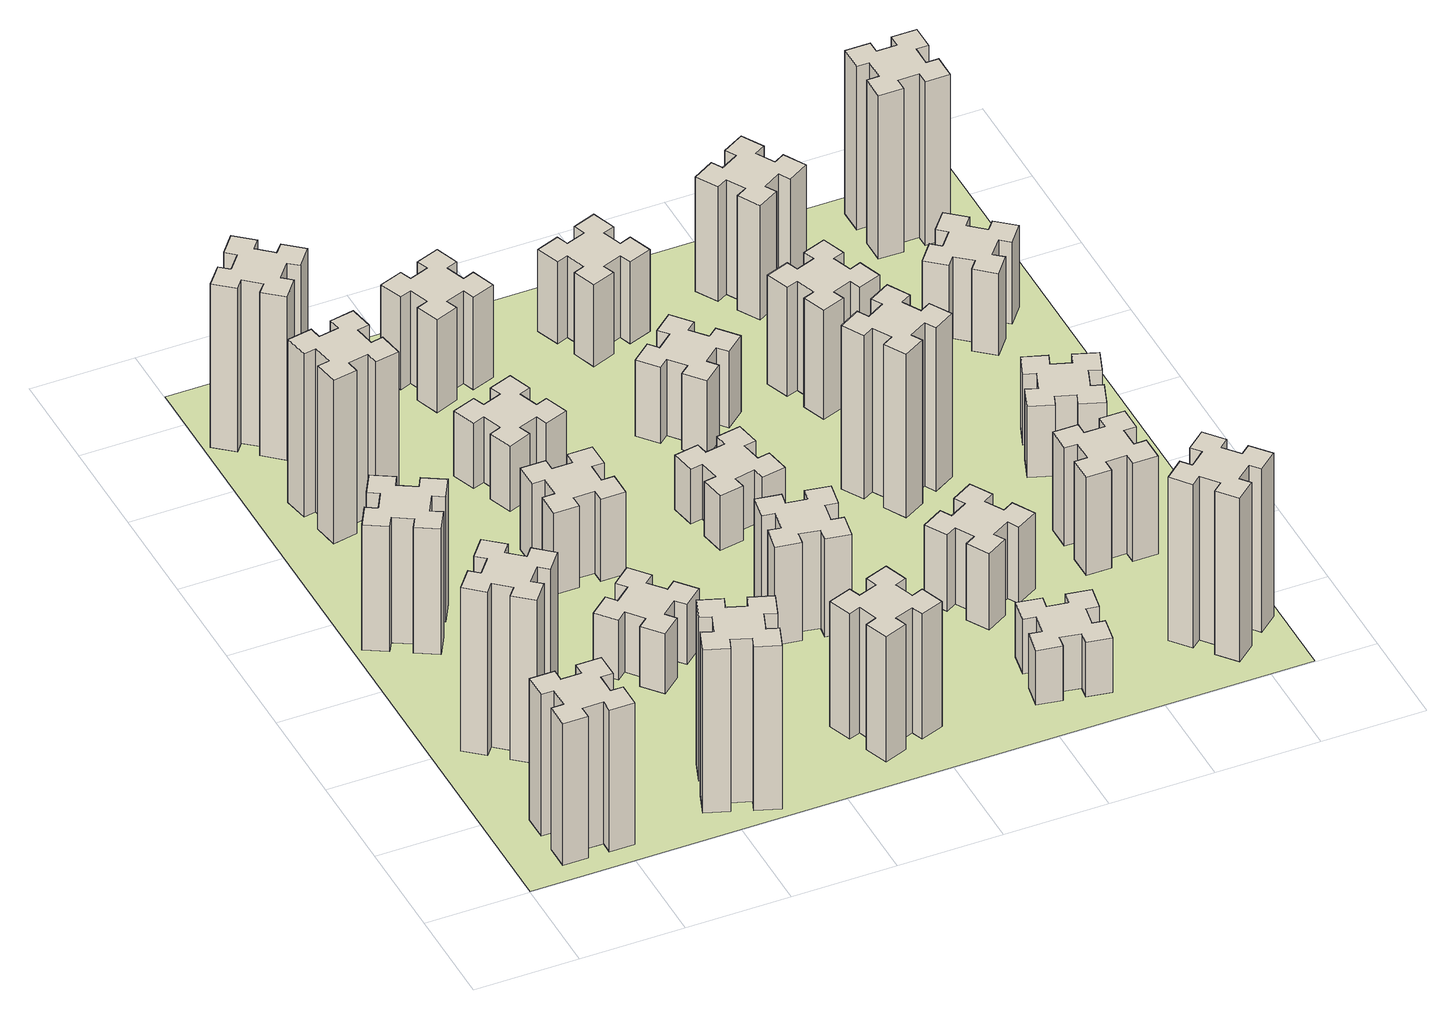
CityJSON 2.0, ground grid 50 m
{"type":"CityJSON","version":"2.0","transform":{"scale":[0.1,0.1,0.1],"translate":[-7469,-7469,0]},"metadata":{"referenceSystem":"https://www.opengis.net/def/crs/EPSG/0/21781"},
"CityObjects":{
"building1":{"type":"Building","attributes":{"class":"1000","function":"1000","usage":"1000","yearOfConstruction":2016,"roofType":"1000","measuredHeight":78,"storeysAboveGround":30,"storeysBelowGround":0},"geometry":[{"type":"Solid","lod":"1","boundaries":[[[[0,1,2,3,4,5,6,7,8,9,10,11,12,13,14,15,16,17,18,19]],[[17,16,20,21]],[[16,15,22,20]],[[15,14,23,22]],[[14,13,24,23]],[[13,12,25,24]],[[12,11,26,25]],[[11,10,27,26]],[[10,9,28,27]],[[9,8,29,28]],[[8,7,30,29]],[[7,6,31,30]],[[6,5,32,31]],[[5,4,33,32]],[[4,3,34,33]],[[3,2,35,34]],[[2,1,36,35]],[[1,0,37,36]],[[0,19,38,37]],[[19,18,39,38]],[[18,17,21,39]],[[24,25,26,27,28,29,30,31,32,33,34,35,36,37,38,39,21,20,22,23]]]]}]},
"building2":{"type":"Building","attributes":{"class":"1000","function":"1000","usage":"1000","yearOfConstruction":2016,"roofType":"1000","measuredHeight":90,"storeysAboveGround":30,"storeysBelowGround":0},"geometry":[{"type":"Solid","lod":"1","boundaries":[[[[40,41,42,43,44,45,46,47,48,49,50,51,52,53,54,55,56,57,58,59]],[[57,56,60,61]],[[56,55,62,60]],[[55,54,63,62]],[[54,53,64,63]],[[53,52,65,64]],[[52,51,66,65]],[[51,50,67,66]],[[50,49,68,67]],[[49,48,69,68]],[[48,47,70,69]],[[47,46,71,70]],[[46,45,72,71]],[[45,44,73,72]],[[44,43,74,73]],[[43,42,75,74]],[[42,41,76,75]],[[41,40,77,76]],[[40,59,78,77]],[[59,58,79,78]],[[58,57,61,79]],[[64,65,66,67,68,69,70,71,72,73,74,75,76,77,78,79,61,60,62,63]]]]}]},
"building3":{"type":"Building","attributes":{"class":"1000","function":"1000","usage":"1000","yearOfConstruction":2016,"roofType":"1000","measuredHeight":69,"storeysAboveGround":30,"storeysBelowGround":0},"geometry":[{"type":"Solid","lod":"1","boundaries":[[[[80,81,82,83,84,85,86,87,88,89,90,91,92,93,94,95,96,97,98,99]],[[97,96,100,101]],[[96,95,102,100]],[[95,94,103,102]],[[94,93,104,103]],[[93,92,105,104]],[[92,91,106,105]],[[91,90,107,106]],[[90,89,108,107]],[[89,88,109,108]],[[88,87,110,109]],[[87,86,111,110]],[[86,85,112,111]],[[85,84,113,112]],[[84,83,114,113]],[[83,82,115,114]],[[82,81,116,115]],[[81,80,117,116]],[[80,99,118,117]],[[99,98,119,118]],[[98,97,101,119]],[[104,105,106,107,108,109,110,111,112,113,114,115,116,117,118,119,101,100,102,103]]]]}]},
"building4":{"type":"Building","attributes":{"class":"1000","function":"1000","usage":"1000","yearOfConstruction":2016,"roofType":"1000","measuredHeight":90,"storeysAboveGround":30,"storeysBelowGround":0},"geometry":[{"type":"Solid","lod":"1","boundaries":[[[[120,121,122,123,124,125,126,127,128,129,130,131,132,133,134,135,136,137,138,139]],[[137,136,140,141]],[[136,135,142,140]],[[135,134,143,142]],[[134,133,144,143]],[[133,132,145,144]],[[132,131,146,145]],[[131,130,147,146]],[[130,129,148,147]],[[129,128,149,148]],[[128,127,150,149]],[[127,126,151,150]],[[126,125,152,151]],[[125,124,153,152]],[[124,123,154,153]],[[123,122,155,154]],[[122,121,156,155]],[[121,120,157,156]],[[120,139,158,157]],[[139,138,159,158]],[[138,137,141,159]],[[144,145,146,147,148,149,150,151,152,153,154,155,156,157,158,159,141,140,142,143]]]]}]},
"building5":{"type":"Building","attributes":{"class":"1000","function":"1000","usage":"1000","yearOfConstruction":2016,"roofType":"1000","measuredHeight":90,"storeysAboveGround":30,"storeysBelowGround":0},"geometry":[{"type":"Solid","lod":"1","boundaries":[[[[160,161,162,163,164,165,166,167,168,169,170,171,172,173,174,175,176,177,178,179]],[[177,176,180,181]],[[176,175,182,180]],[[175,174,183,182]],[[174,173,184,183]],[[173,172,185,184]],[[172,171,186,185]],[[171,170,187,186]],[[170,169,188,187]],[[169,168,189,188]],[[168,167,190,189]],[[167,166,191,190]],[[166,165,192,191]],[[165,164,193,192]],[[164,163,194,193]],[[163,162,195,194]],[[162,161,196,195]],[[161,160,197,196]],[[160,179,198,197]],[[179,178,199,198]],[[178,177,181,199]],[[184,185,186,187,188,189,190,191,192,193,194,195,196,197,198,199,181,180,182,183]]]]}]},
"building6":{"type":"Building","attributes":{"class":"1000","function":"1000","usage":"1000","yearOfConstruction":2016,"roofType":"1000","measuredHeight":90,"storeysAboveGround":30,"storeysBelowGround":0},"geometry":[{"type":"Solid","lod":"1","boundaries":[[[[200,201,202,203,204,205,206,207,208,209,210,211,212,213,214,215,216,217,218,219]],[[217,216,220,221]],[[216,215,222,220]],[[215,214,223,222]],[[214,213,224,223]],[[213,212,225,224]],[[212,211,226,225]],[[211,210,227,226]],[[210,209,228,227]],[[209,208,229,228]],[[208,207,230,229]],[[207,206,231,230]],[[206,205,232,231]],[[205,204,233,232]],[[204,203,234,233]],[[203,202,235,234]],[[202,201,236,235]],[[201,200,237,236]],[[200,219,238,237]],[[219,218,239,238]],[[218,217,221,239]],[[224,225,226,227,228,229,230,231,232,233,234,235,236,237,238,239,221,220,222,223]]]]}]},
"building7":{"type":"Building","attributes":{"class":"1000","function":"1000","usage":"1000","yearOfConstruction":2016,"roofType":"1000","measuredHeight":33,"storeysAboveGround":30,"storeysBelowGround":0},"geometry":[{"type":"Solid","lod":"1","boundaries":[[[[240,241,242,243,244,245,246,247,248,249,250,251,252,253,254,255,256,257,258,259]],[[257,256,260,261]],[[256,255,262,260]],[[255,254,263,262]],[[254,253,264,263]],[[253,252,265,264]],[[252,251,266,265]],[[251,250,267,266]],[[250,249,268,267]],[[249,248,269,268]],[[248,247,270,269]],[[247,246,271,270]],[[246,245,272,271]],[[245,244,273,272]],[[244,243,274,273]],[[243,242,275,274]],[[242,241,276,275]],[[241,240,277,276]],[[240,259,278,277]],[[259,258,279,278]],[[258,257,261,279]],[[264,265,266,267,268,269,270,271,272,273,274,275,276,277,278,279,261,260,262,263]]]]}]},
"building8":{"type":"Building","attributes":{"class":"1000","function":"1000","usage":"1000","yearOfConstruction":2016,"roofType":"1000","measuredHeight":45,"storeysAboveGround":30,"storeysBelowGround":0},"geometry":[{"type":"Solid","lod":"1","boundaries":[[[[280,281,282,283,284,285,286,287,288,289,290,291,292,293,294,295,296,297,298,299]],[[297,296,300,301]],[[296,295,302,300]],[[295,294,303,302]],[[294,293,304,303]],[[293,292,305,304]],[[292,291,306,305]],[[291,290,307,306]],[[290,289,308,307]],[[289,288,309,308]],[[288,287,310,309]],[[287,286,311,310]],[[286,285,312,311]],[[285,284,313,312]],[[284,283,314,313]],[[283,282,315,314]],[[282,281,316,315]],[[281,280,317,316]],[[280,299,318,317]],[[299,298,319,318]],[[298,297,301,319]],[[304,305,306,307,308,309,310,311,312,313,314,315,316,317,318,319,301,300,302,303]]]]}]},
"building9":{"type":"Building","attributes":{"class":"1000","function":"1000","usage":"1000","yearOfConstruction":2016,"roofType":"1000","measuredHeight":36,"storeysAboveGround":30,"storeysBelowGround":0},"geometry":[{"type":"Solid","lod":"1","boundaries":[[[[320,321,322,323,324,325,326,327,328,329,330,331,332,333,334,335,336,337,338,339]],[[337,336,340,341]],[[336,335,342,340]],[[335,334,343,342]],[[334,333,344,343]],[[333,332,345,344]],[[332,331,346,345]],[[331,330,347,346]],[[330,329,348,347]],[[329,328,349,348]],[[328,327,350,349]],[[327,326,351,350]],[[326,325,352,351]],[[325,324,353,352]],[[324,323,354,353]],[[323,322,355,354]],[[322,321,356,355]],[[321,320,357,356]],[[320,339,358,357]],[[339,338,359,358]],[[338,337,341,359]],[[344,345,346,347,348,349,350,351,352,353,354,355,356,357,358,359,341,340,342,343]]]]}]},
"building10":{"type":"Building","attributes":{"class":"1000","function":"1000","usage":"1000","yearOfConstruction":2016,"roofType":"1000","measuredHeight":69,"storeysAboveGround":30,"storeysBelowGround":0},"geometry":[{"type":"Solid","lod":"1","boundaries":[[[[360,361,362,363,364,365,366,367,368,369,370,371,372,373,374,375,376,377,378,379]],[[377,376,380,381]],[[376,375,382,380]],[[375,374,383,382]],[[374,373,384,383]],[[373,372,385,384]],[[372,371,386,385]],[[371,370,387,386]],[[370,369,388,387]],[[369,368,389,388]],[[368,367,390,389]],[[367,366,391,390]],[[366,365,392,391]],[[365,364,393,392]],[[364,363,394,393]],[[363,362,395,394]],[[362,361,396,395]],[[361,360,397,396]],[[360,379,398,397]],[[379,378,399,398]],[[378,377,381,399]],[[384,385,386,387,388,389,390,391,392,393,394,395,396,397,398,399,381,380,382,383]]]]}]},
"building11":{"type":"Building","attributes":{"class":"1000","function":"1000","usage":"1000","yearOfConstruction":2016,"roofType":"1000","measuredHeight":51,"storeysAboveGround":30,"storeysBelowGround":0},"geometry":[{"type":"Solid","lod":"1","boundaries":[[[[400,401,402,403,404,405,406,407,408,409,410,411,412,413,414,415,416,417,418,419]],[[417,416,420,421]],[[416,415,422,420]],[[415,414,423,422]],[[414,413,424,423]],[[413,412,425,424]],[[412,411,426,425]],[[411,410,427,426]],[[410,409,428,427]],[[409,408,429,428]],[[408,407,430,429]],[[407,406,431,430]],[[406,405,432,431]],[[405,404,433,432]],[[404,403,434,433]],[[403,402,435,434]],[[402,401,436,435]],[[401,400,437,436]],[[400,419,438,437]],[[419,418,439,438]],[[418,417,421,439]],[[424,425,426,427,428,429,430,431,432,433,434,435,436,437,438,439,421,420,422,423]]]]}]},
"building12":{"type":"Building","attributes":{"class":"1000","function":"1000","usage":"1000","yearOfConstruction":2016,"roofType":"1000","measuredHeight":54,"storeysAboveGround":30,"storeysBelowGround":0},"geometry":[{"type":"Solid","lod":"1","boundaries":[[[[440,441,442,443,444,445,446,447,448,449,450,451,452,453,454,455,456,457,458,459]],[[457,456,460,461]],[[456,455,462,460]],[[455,454,463,462]],[[454,453,464,463]],[[453,452,465,464]],[[452,451,466,465]],[[451,450,467,466]],[[450,449,468,467]],[[449,448,469,468]],[[448,447,470,469]],[[447,446,471,470]],[[446,445,472,471]],[[445,444,473,472]],[[444,443,474,473]],[[443,442,475,474]],[[442,441,476,475]],[[441,440,477,476]],[[440,459,478,477]],[[459,458,479,478]],[[458,457,461,479]],[[464,465,466,467,468,469,470,471,472,473,474,475,476,477,478,479,461,460,462,463]]]]}]},
"building13":{"type":"Building","attributes":{"class":"1000","function":"1000","usage":"1000","yearOfConstruction":2016,"roofType":"1000","measuredHeight":30,"storeysAboveGround":30,"storeysBelowGround":0},"geometry":[{"type":"Solid","lod":"1","boundaries":[[[[480,481,482,483,484,485,486,487,488,489,490,491,492,493,494,495,496,497,498,499]],[[497,496,500,501]],[[496,495,502,500]],[[495,494,503,502]],[[494,493,504,503]],[[493,492,505,504]],[[492,491,506,505]],[[491,490,507,506]],[[490,489,508,507]],[[489,488,509,508]],[[488,487,510,509]],[[487,486,511,510]],[[486,485,512,511]],[[485,484,513,512]],[[484,483,514,513]],[[483,482,515,514]],[[482,481,516,515]],[[481,480,517,516]],[[480,499,518,517]],[[499,498,519,518]],[[498,497,501,519]],[[504,505,506,507,508,509,510,511,512,513,514,515,516,517,518,519,501,500,502,503]]]]}]},
"building14":{"type":"Building","attributes":{"class":"1000","function":"1000","usage":"1000","yearOfConstruction":2016,"roofType":"1000","measuredHeight":42,"storeysAboveGround":30,"storeysBelowGround":0},"geometry":[{"type":"Solid","lod":"1","boundaries":[[[[520,521,522,523,524,525,526,527,528,529,530,531,532,533,534,535,536,537,538,539]],[[537,536,540,541]],[[536,535,542,540]],[[535,534,543,542]],[[534,533,544,543]],[[533,532,545,544]],[[532,531,546,545]],[[531,530,547,546]],[[530,529,548,547]],[[529,528,549,548]],[[528,527,550,549]],[[527,526,551,550]],[[526,525,552,551]],[[525,524,553,552]],[[524,523,554,553]],[[523,522,555,554]],[[522,521,556,555]],[[521,520,557,556]],[[520,539,558,557]],[[539,538,559,558]],[[538,537,541,559]],[[544,545,546,547,548,549,550,551,552,553,554,555,556,557,558,559,541,540,542,543]]]]}]},
"building15":{"type":"Building","attributes":{"class":"1000","function":"1000","usage":"1000","yearOfConstruction":2016,"roofType":"1000","measuredHeight":30,"storeysAboveGround":30,"storeysBelowGround":0},"geometry":[{"type":"Solid","lod":"1","boundaries":[[[[560,561,562,563,564,565,566,567,568,569,570,571,572,573,574,575,576,577,578,579]],[[577,576,580,581]],[[576,575,582,580]],[[575,574,583,582]],[[574,573,584,583]],[[573,572,585,584]],[[572,571,586,585]],[[571,570,587,586]],[[570,569,588,587]],[[569,568,589,588]],[[568,567,590,589]],[[567,566,591,590]],[[566,565,592,591]],[[565,564,593,592]],[[564,563,594,593]],[[563,562,595,594]],[[562,561,596,595]],[[561,560,597,596]],[[560,579,598,597]],[[579,578,599,598]],[[578,577,581,599]],[[584,585,586,587,588,589,590,591,592,593,594,595,596,597,598,599,581,580,582,583]]]]}]},
"building16":{"type":"Building","attributes":{"class":"1000","function":"1000","usage":"1000","yearOfConstruction":2016,"roofType":"1000","measuredHeight":45,"storeysAboveGround":30,"storeysBelowGround":0},"geometry":[{"type":"Solid","lod":"1","boundaries":[[[[600,601,602,603,604,605,606,607,608,609,610,611,612,613,614,615,616,617,618,619]],[[617,616,620,621]],[[616,615,622,620]],[[615,614,623,622]],[[614,613,624,623]],[[613,612,625,624]],[[612,611,626,625]],[[611,610,627,626]],[[610,609,628,627]],[[609,608,629,628]],[[608,607,630,629]],[[607,606,631,630]],[[606,605,632,631]],[[605,604,633,632]],[[604,603,634,633]],[[603,602,635,634]],[[602,601,636,635]],[[601,600,637,636]],[[600,619,638,637]],[[619,618,639,638]],[[618,617,621,639]],[[624,625,626,627,628,629,630,631,632,633,634,635,636,637,638,639,621,620,622,623]]]]}]},
"building17":{"type":"Building","attributes":{"class":"1000","function":"1000","usage":"1000","yearOfConstruction":2016,"roofType":"1000","measuredHeight":42,"storeysAboveGround":30,"storeysBelowGround":0},"geometry":[{"type":"Solid","lod":"1","boundaries":[[[[640,641,642,643,644,645,646,647,648,649,650,651,652,653,654,655,656,657,658,659]],[[657,656,660,661]],[[656,655,662,660]],[[655,654,663,662]],[[654,653,664,663]],[[653,652,665,664]],[[652,651,666,665]],[[651,650,667,666]],[[650,649,668,667]],[[649,648,669,668]],[[648,647,670,669]],[[647,646,671,670]],[[646,645,672,671]],[[645,644,673,672]],[[644,643,674,673]],[[643,642,675,674]],[[642,641,676,675]],[[641,640,677,676]],[[640,659,678,677]],[[659,658,679,678]],[[658,657,661,679]],[[664,665,666,667,668,669,670,671,672,673,674,675,676,677,678,679,661,660,662,663]]]]}]},
"building18":{"type":"Building","attributes":{"class":"1000","function":"1000","usage":"1000","yearOfConstruction":2016,"roofType":"1000","measuredHeight":90,"storeysAboveGround":30,"storeysBelowGround":0},"geometry":[{"type":"Solid","lod":"1","boundaries":[[[[680,681,682,683,684,685,686,687,688,689,690,691,692,693,694,695,696,697,698,699]],[[697,696,700,701]],[[696,695,702,700]],[[695,694,703,702]],[[694,693,704,703]],[[693,692,705,704]],[[692,691,706,705]],[[691,690,707,706]],[[690,689,708,707]],[[689,688,709,708]],[[688,687,710,709]],[[687,686,711,710]],[[686,685,712,711]],[[685,684,713,712]],[[684,683,714,713]],[[683,682,715,714]],[[682,681,716,715]],[[681,680,717,716]],[[680,699,718,717]],[[699,698,719,718]],[[698,697,701,719]],[[704,705,706,707,708,709,710,711,712,713,714,715,716,717,718,719,701,700,702,703]]]]}]},
"building19":{"type":"Building","attributes":{"class":"1000","function":"1000","usage":"1000","yearOfConstruction":2016,"roofType":"1000","measuredHeight":60,"storeysAboveGround":30,"storeysBelowGround":0},"geometry":[{"type":"Solid","lod":"1","boundaries":[[[[720,721,722,723,724,725,726,727,728,729,730,731,732,733,734,735,736,737,738,739]],[[737,736,740,741]],[[736,735,742,740]],[[735,734,743,742]],[[734,733,744,743]],[[733,732,745,744]],[[732,731,746,745]],[[731,730,747,746]],[[730,729,748,747]],[[729,728,749,748]],[[728,727,750,749]],[[727,726,751,750]],[[726,725,752,751]],[[725,724,753,752]],[[724,723,754,753]],[[723,722,755,754]],[[722,721,756,755]],[[721,720,757,756]],[[720,739,758,757]],[[739,738,759,758]],[[738,737,741,759]],[[744,745,746,747,748,749,750,751,752,753,754,755,756,757,758,759,741,740,742,743]]]]}]},
"building20":{"type":"Building","attributes":{"class":"1000","function":"1000","usage":"1000","yearOfConstruction":2016,"roofType":"1000","measuredHeight":90,"storeysAboveGround":30,"storeysBelowGround":0},"geometry":[{"type":"Solid","lod":"1","boundaries":[[[[760,761,762,763,764,765,766,767,768,769,770,771,772,773,774,775,776,777,778,779]],[[777,776,780,781]],[[776,775,782,780]],[[775,774,783,782]],[[774,773,784,783]],[[773,772,785,784]],[[772,771,786,785]],[[771,770,787,786]],[[770,769,788,787]],[[769,768,789,788]],[[768,767,790,789]],[[767,766,791,790]],[[766,765,792,791]],[[765,764,793,792]],[[764,763,794,793]],[[763,762,795,794]],[[762,761,796,795]],[[761,760,797,796]],[[760,779,798,797]],[[779,778,799,798]],[[778,777,781,799]],[[784,785,786,787,788,789,790,791,792,793,794,795,796,797,798,799,781,780,782,783]]]]}]},
"building21":{"type":"Building","attributes":{"class":"1000","function":"1000","usage":"1000","yearOfConstruction":2016,"roofType":"1000","measuredHeight":54,"storeysAboveGround":30,"storeysBelowGround":0},"geometry":[{"type":"Solid","lod":"1","boundaries":[[[[800,801,802,803,804,805,806,807,808,809,810,811,812,813,814,815,816,817,818,819]],[[817,816,820,821]],[[816,815,822,820]],[[815,814,823,822]],[[814,813,824,823]],[[813,812,825,824]],[[812,811,826,825]],[[811,810,827,826]],[[810,809,828,827]],[[809,808,829,828]],[[808,807,830,829]],[[807,806,831,830]],[[806,805,832,831]],[[805,804,833,832]],[[804,803,834,833]],[[803,802,835,834]],[[802,801,836,835]],[[801,800,837,836]],[[800,819,838,837]],[[819,818,839,838]],[[818,817,821,839]],[[824,825,826,827,828,829,830,831,832,833,834,835,836,837,838,839,821,820,822,823]]]]}]},
"building22":{"type":"Building","attributes":{"class":"1000","function":"1000","usage":"1000","yearOfConstruction":2016,"roofType":"1000","measuredHeight":63,"storeysAboveGround":30,"storeysBelowGround":0},"geometry":[{"type":"Solid","lod":"1","boundaries":[[[[840,841,842,843,844,845,846,847,848,849,850,851,852,853,854,855,856,857,858,859]],[[857,856,860,861]],[[856,855,862,860]],[[855,854,863,862]],[[854,853,864,863]],[[853,852,865,864]],[[852,851,866,865]],[[851,850,867,866]],[[850,849,868,867]],[[849,848,869,868]],[[848,847,870,869]],[[847,846,871,870]],[[846,845,872,871]],[[845,844,873,872]],[[844,843,874,873]],[[843,842,875,874]],[[842,841,876,875]],[[841,840,877,876]],[[840,859,878,877]],[[859,858,879,878]],[[858,857,861,879]],[[864,865,866,867,868,869,870,871,872,873,874,875,876,877,878,879,861,860,862,863]]]]}]},
"building23":{"type":"Building","attributes":{"class":"1000","function":"1000","usage":"1000","yearOfConstruction":2016,"roofType":"1000","measuredHeight":39,"storeysAboveGround":30,"storeysBelowGround":0},"geometry":[{"type":"Solid","lod":"1","boundaries":[[[[880,881,882,883,884,885,886,887,888,889,890,891,892,893,894,895,896,897,898,899]],[[897,896,900,901]],[[896,895,902,900]],[[895,894,903,902]],[[894,893,904,903]],[[893,892,905,904]],[[892,891,906,905]],[[891,890,907,906]],[[890,889,908,907]],[[889,888,909,908]],[[888,887,910,909]],[[887,886,911,910]],[[886,885,912,911]],[[885,884,913,912]],[[884,883,914,913]],[[883,882,915,914]],[[882,881,916,915]],[[881,880,917,916]],[[880,899,918,917]],[[899,898,919,918]],[[898,897,901,919]],[[904,905,906,907,908,909,910,911,912,913,914,915,916,917,918,919,901,900,902,903]]]]}]},
"building24":{"type":"Building","attributes":{"class":"1000","function":"1000","usage":"1000","yearOfConstruction":2016,"roofType":"1000","measuredHeight":45,"storeysAboveGround":30,"storeysBelowGround":0},"geometry":[{"type":"Solid","lod":"1","boundaries":[[[[920,921,922,923,924,925,926,927,928,929,930,931,932,933,934,935,936,937,938,939]],[[937,936,940,941]],[[936,935,942,940]],[[935,934,943,942]],[[934,933,944,943]],[[933,932,945,944]],[[932,931,946,945]],[[931,930,947,946]],[[930,929,948,947]],[[929,928,949,948]],[[928,927,950,949]],[[927,926,951,950]],[[926,925,952,951]],[[925,924,953,952]],[[924,923,954,953]],[[923,922,955,954]],[[922,921,956,955]],[[921,920,957,956]],[[920,939,958,957]],[[939,938,959,958]],[[938,937,941,959]],[[944,945,946,947,948,949,950,951,952,953,954,955,956,957,958,959,941,940,942,943]]]]}]},
"building25":{"type":"Building","attributes":{"class":"1000","function":"1000","usage":"1000","yearOfConstruction":2016,"roofType":"1000","measuredHeight":90,"storeysAboveGround":30,"storeysBelowGround":0},"geometry":[{"type":"Solid","lod":"1","boundaries":[[[[960,961,962,963,964,965,966,967,968,969,970,971,972,973,974,975,976,977,978,979]],[[977,976,980,981]],[[976,975,982,980]],[[975,974,983,982]],[[974,973,984,983]],[[973,972,985,984]],[[972,971,986,985]],[[971,970,987,986]],[[970,969,988,987]],[[969,968,989,988]],[[968,967,990,989]],[[967,966,991,990]],[[966,965,992,991]],[[965,964,993,992]],[[964,963,994,993]],[[963,962,995,994]],[[962,961,996,995]],[[961,960,997,996]],[[960,979,998,997]],[[979,978,999,998]],[[978,977,981,999]],[[984,985,986,987,988,989,990,991,992,993,994,995,996,997,998,999,981,980,982,983]]]]}]},
"landuse1":{"type":"LandUse","attributes":{"name":"plot1","function":"1010"},"geometry":[{"type":"MultiSurface","lod":"1","boundaries":[[[1000,1001,1002,1003]]]}]}
},
"vertices":[
[265,325,0],[265,225,0],[205,225,0],[205,105,0],[325,105,0],[325,165,0],[425,165,0],[425,105,0],[545,105,0],[545,225,0],[485,225,0],[485,325,0],[545,325,0],[545,445,0],[425,445,0],[425,385,0],[325,385,0],[325,445,0],[205,445,0],[205,325,0],[325,385,780],[325,445,780],[425,385,780],[425,445,780],[545,445,780],[545,325,780],[485,325,780],[485,225,780],[545,225,780],[545,105,780],[425,105,780],[425,165,780],[325,165,780],[325,105,780],[205,105,780],[205,225,780],[265,225,780],[265,325,780],[205,325,780],[205,445,780],
[484,1067,0],[408,1132,0],[446,1178,0],[354,1255,0],[277,1163,0],[323,1124,0],[259,1048,0],[213,1086,0],[136,994,0],[228,917,0],[266,963,0],[343,899,0],[304,853,0],[396,776,0],[473,868,0],[427,906,0],[492,983,0],[538,944,0],[615,1036,0],[523,1113,0],[492,983,900],[538,944,900],[427,906,900],[473,868,900],[396,776,900],[304,853,900],[343,899,900],[266,963,900],[228,917,900],[136,994,900],[213,1086,900],[259,1048,900],[323,1124,900],[277,1163,900],[354,1255,900],[446,1178,900],[408,1132,900],[484,1067,900],[523,1113,900],[615,1036,900],
[374,1926,0],[287,1976,0],[317,2028,0],[213,2088,0],[153,1984,0],[205,1954,0],[155,1867,0],[103,1897,0],[43,1793,0],[147,1733,0],[177,1785,0],[264,1735,0],[234,1683,0],[338,1623,0],[398,1727,0],[346,1757,0],[396,1844,0],[448,1814,0],[508,1918,0],[404,1978,0],[396,1844,690],[448,1814,690],[346,1757,690],[398,1727,690],[338,1623,690],[234,1683,690],[264,1735,690],[177,1785,690],[147,1733,690],[43,1793,690],[103,1897,690],[155,1867,690],[205,1954,690],[153,1984,690],[213,2088,690],[317,2028,690],[287,1976,690],[374,1926,690],[404,1978,690],[508,1918,690],
[405,2812,0],[307,2795,0],[297,2854,0],[178,2833,0],[199,2715,0],[258,2725,0],[276,2627,0],[217,2617,0],[237,2498,0],[356,2519,0],[345,2578,0],[444,2596,0],[454,2537,0],[572,2557,0],[551,2676,0],[492,2665,0],[475,2764,0],[534,2774,0],[513,2892,0],[395,2871,0],[475,2764,900],[534,2774,900],[492,2665,900],[551,2676,900],[572,2557,900],[454,2537,900],[444,2596,900],[345,2578,900],[356,2519,900],[237,2498,900],[217,2617,900],[276,2627,900],[258,2725,900],[199,2715,900],[178,2833,900],[297,2854,900],[307,2795,900],[405,2812,900],[395,2871,900],[513,2892,900],
[1029,360,0],[995,266,0],[939,287,0],[897,174,0],[1010,133,0],[1031,189,0],[1125,155,0],[1104,99,0],[1217,57,0],[1258,170,0],[1202,191,0],[1236,285,0],[1292,264,0],[1333,377,0],[1220,418,0],[1200,362,0],[1106,396,0],[1127,452,0],[1014,493,0],[973,380,0],[1106,396,900],[1127,452,900],[1200,362,900],[1220,418,900],[1333,377,900],[1292,264,900],[1236,285,900],[1202,191,900],[1258,170,900],[1217,57,900],[1104,99,900],[1125,155,900],[1031,189,900],[1010,133,900],[897,174,900],[939,287,900],[995,266,900],[1029,360,900],[973,380,900],[1014,493,900],
[384,3387,0],[308,3452,0],[346,3498,0],[254,3575,0],[177,3483,0],[223,3444,0],[159,3368,0],[113,3406,0],[36,3314,0],[128,3237,0],[166,3283,0],[243,3219,0],[204,3173,0],[296,3096,0],[373,3188,0],[327,3226,0],[392,3303,0],[438,3264,0],[515,3356,0],[423,3433,0],[392,3303,900],[438,3264,900],[327,3226,900],[373,3188,900],[296,3096,900],[204,3173,900],[243,3219,900],[166,3283,900],[128,3237,900],[36,3314,900],[113,3406,900],[159,3368,900],[223,3444,900],[177,3483,900],[254,3575,900],[346,3498,900],[308,3452,900],[384,3387,900],[423,3433,900],[515,3356,900],
[1083,1332,0],[1006,1267,0],[968,1313,0],[876,1236,0],[953,1144,0],[999,1183,0],[1063,1106,0],[1017,1068,0],[1094,976,0],[1186,1053,0],[1148,1099,0],[1224,1163,0],[1263,1117,0],[1355,1194,0],[1278,1286,0],[1232,1248,0],[1167,1324,0],[1213,1363,0],[1136,1455,0],[1044,1378,0],[1167,1324,330],[1213,1363,330],[1232,1248,330],[1278,1286,330],[1355,1194,330],[1263,1117,330],[1224,1163,330],[1148,1099,330],[1186,1053,330],[1094,976,330],[1017,1068,330],[1063,1106,330],[999,1183,330],[953,1144,330],[876,1236,330],[968,1313,330],[1006,1267,330],[1083,1332,330],[1044,1378,330],[1136,1455,330],
[1165,2065,0],[1065,2065,0],[1065,2125,0],[945,2125,0],[945,2005,0],[1005,2005,0],[1005,1905,0],[945,1905,0],[945,1785,0],[1065,1785,0],[1065,1845,0],[1165,1845,0],[1165,1785,0],[1285,1785,0],[1285,1905,0],[1225,1905,0],[1225,2005,0],[1285,2005,0],[1285,2125,0],[1165,2125,0],[1225,2005,450],[1285,2005,450],[1225,1905,450],[1285,1905,450],[1285,1785,450],[1165,1785,450],[1165,1845,450],[1065,1845,450],[1065,1785,450],[945,1785,450],[945,1905,450],[1005,1905,450],[1005,2005,450],[945,2005,450],[945,2125,450],[1065,2125,450],[1065,2065,450],[1165,2065,450],[1165,2125,450],[1285,2125,450],
[1106,2475,0],[1200,2509,0],[1220,2453,0],[1333,2494,0],[1292,2607,0],[1236,2586,0],[1202,2680,0],[1258,2700,0],[1217,2813,0],[1104,2772,0],[1125,2716,0],[1031,2682,0],[1010,2738,0],[897,2697,0],[939,2584,0],[995,2605,0],[1029,2511,0],[973,2490,0],[1014,2377,0],[1127,2419,0],[1029,2511,360],[973,2490,360],[995,2605,360],[939,2584,360],[897,2697,360],[1010,2738,360],[1031,2682,360],[1125,2716,360],[1104,2772,360],[1217,2813,360],[1258,2700,360],[1202,2680,360],[1236,2586,360],[1292,2607,360],[1333,2494,360],[1220,2453,360],[1200,2509,360],[1106,2475,360],[1127,2419,360],[1014,2377,360],
[1865,496,0],[1771,462,0],[1750,518,0],[1637,477,0],[1679,364,0],[1735,385,0],[1769,291,0],[1713,270,0],[1754,157,0],[1867,199,0],[1846,255,0],[1940,289,0],[1960,233,0],[2073,274,0],[2032,387,0],[1976,366,0],[1942,460,0],[1998,480,0],[1957,593,0],[1844,552,0],[1942,460,690],[1998,480,690],[1976,366,690],[2032,387,690],[2073,274,690],[1960,233,690],[1940,289,690],[1846,255,690],[1867,199,690],[1754,157,690],[1713,270,690],[1769,291,690],[1735,385,690],[1679,364,690],[1637,477,690],[1750,518,690],[1771,462,690],[1865,496,690],[1844,552,690],[1957,593,690],
[1125,3456,0],[1031,3422,0],[1010,3478,0],[897,3437,0],[939,3324,0],[995,3345,0],[1029,3251,0],[973,3230,0],[1014,3117,0],[1127,3159,0],[1106,3215,0],[1200,3249,0],[1220,3193,0],[1333,3234,0],[1292,3347,0],[1236,3326,0],[1202,3420,0],[1258,3440,0],[1217,3553,0],[1104,3512,0],[1202,3420,510],[1258,3440,510],[1236,3326,510],[1292,3347,510],[1333,3234,510],[1220,3193,510],[1200,3249,510],[1106,3215,510],[1127,3159,510],[1014,3117,510],[973,3230,510],[1029,3251,510],[995,3345,510],[939,3324,510],[897,3437,510],[1010,3478,510],[1031,3422,510],[1125,3456,510],[1104,3512,510],[1217,3553,510],
[1955,1147,0],[1972,1245,0],[2031,1235,0],[2052,1353,0],[1934,1374,0],[1924,1315,0],[1825,1332,0],[1836,1391,0],[1717,1412,0],[1697,1294,0],[1756,1284,0],[1738,1185,0],[1679,1196,0],[1658,1077,0],[1777,1057,0],[1787,1116,0],[1885,1098,0],[1875,1039,0],[1993,1018,0],[2014,1137,0],[1885,1098,540],[1875,1039,540],[1787,1116,540],[1777,1057,540],[1658,1077,540],[1679,1196,540],[1738,1185,540],[1756,1284,540],[1697,1294,540],[1717,1412,540],[1836,1391,540],[1825,1332,540],[1924,1315,540],[1934,1374,540],[2052,1353,540],[2031,1235,540],[1972,1245,540],[1955,1147,540],[2014,1137,540],[1993,1018,540],
[1972,1925,0],[1955,2024,0],[2014,2034,0],[1993,2152,0],[1875,2131,0],[1885,2072,0],[1787,2055,0],[1777,2114,0],[1658,2093,0],[1679,1975,0],[1738,1985,0],[1756,1887,0],[1697,1877,0],[1717,1758,0],[1836,1779,0],[1825,1838,0],[1924,1856,0],[1934,1797,0],[2052,1817,0],[2031,1936,0],[1924,1856,300],[1934,1797,300],[1825,1838,300],[1836,1779,300],[1717,1758,300],[1697,1877,300],[1756,1887,300],[1738,1985,300],[1679,1975,300],[1658,2093,300],[1777,2114,300],[1787,2055,300],[1885,2072,300],[1875,2131,300],[1993,2152,300],[2014,2034,300],[1955,2024,300],[1972,1925,300],[2031,1936,300],[2052,1817,300],
[1988,2479,0],[2064,2543,0],[2103,2497,0],[2195,2574,0],[2118,2666,0],[2072,2628,0],[2007,2704,0],[2053,2743,0],[1976,2835,0],[1884,2758,0],[1923,2712,0],[1846,2647,0],[1808,2693,0],[1716,2616,0],[1793,2524,0],[1839,2563,0],[1903,2486,0],[1857,2448,0],[1934,2356,0],[2026,2433,0],[1903,2486,420],[1857,2448,420],[1839,2563,420],[1793,2524,420],[1716,2616,420],[1808,2693,420],[1846,2647,420],[1923,2712,420],[1884,2758,420],[1976,2835,420],[2053,2743,420],[2007,2704,420],[2072,2628,420],[2118,2666,420],[2195,2574,420],[2103,2497,420],[2064,2543,420],[1988,2479,420],[2026,2433,420],[1934,2356,420],
[2596,444,0],[2578,345,0],[2519,356,0],[2498,237,0],[2617,217,0],[2627,276,0],[2725,258,0],[2715,199,0],[2833,178,0],[2854,297,0],[2795,307,0],[2812,405,0],[2871,395,0],[2892,513,0],[2774,534,0],[2764,475,0],[2665,492,0],[2676,551,0],[2557,572,0],[2537,454,0],[2665,492,300],[2676,551,300],[2764,475,300],[2774,534,300],[2892,513,300],[2871,395,300],[2812,405,300],[2795,307,300],[2854,297,300],[2833,178,300],[2715,199,300],[2725,258,300],[2627,276,300],[2617,217,300],[2498,237,300],[2519,356,300],[2578,345,300],[2596,444,300],[2537,454,300],[2557,572,300],
[1865,3456,0],[1771,3422,0],[1750,3478,0],[1637,3437,0],[1679,3324,0],[1735,3345,0],[1769,3251,0],[1713,3230,0],[1754,3117,0],[1867,3159,0],[1846,3215,0],[1940,3249,0],[1960,3193,0],[2073,3234,0],[2032,3347,0],[1976,3326,0],[1942,3420,0],[1998,3440,0],[1957,3553,0],[1844,3512,0],[1942,3420,450],[1998,3440,450],[1976,3326,450],[2032,3347,450],[2073,3234,450],[1960,3193,450],[1940,3249,450],[1846,3215,450],[1867,3159,450],[1754,3117,450],[1713,3230,450],[1769,3251,450],[1735,3345,450],[1679,3324,450],[1637,3437,450],[1750,3478,450],[1771,3422,450],[1865,3456,450],[1844,3512,450],[1957,3553,450],
[2584,1136,0],[2497,1086,0],[2467,1138,0],[2363,1078,0],[2423,974,0],[2475,1004,0],[2525,917,0],[2473,887,0],[2533,783,0],[2637,843,0],[2607,895,0],[2694,945,0],[2724,893,0],[2828,953,0],[2768,1057,0],[2716,1027,0],[2666,1114,0],[2718,1144,0],[2658,1248,0],[2554,1188,0],[2666,1114,420],[2718,1144,420],[2716,1027,420],[2768,1057,420],[2828,953,420],[2724,893,420],[2694,945,420],[2607,895,420],[2637,843,420],[2533,783,420],[2473,887,420],[2525,917,420],[2475,1004,420],[2423,974,420],[2363,1078,420],[2467,1138,420],[2497,1086,420],[2584,1136,420],[2554,1188,420],[2658,1248,420],
[2716,1867,0],[2666,1954,0],[2718,1984,0],[2658,2088,0],[2554,2028,0],[2584,1976,0],[2497,1926,0],[2467,1978,0],[2363,1918,0],[2423,1814,0],[2475,1844,0],[2525,1757,0],[2473,1727,0],[2533,1623,0],[2637,1683,0],[2607,1735,0],[2694,1785,0],[2724,1733,0],[2828,1793,0],[2768,1897,0],[2694,1785,900],[2724,1733,900],[2607,1735,900],[2637,1683,900],[2533,1623,900],[2473,1727,900],[2525,1757,900],[2475,1844,900],[2423,1814,900],[2363,1918,900],[2467,1978,900],[2497,1926,900],[2584,1976,900],[2554,2028,900],[2658,2088,900],[2718,1984,900],[2666,1954,900],[2716,1867,900],[2768,1897,900],[2828,1793,900],
[2586,2475,0],[2680,2509,0],[2700,2453,0],[2813,2494,0],[2772,2607,0],[2716,2586,0],[2682,2680,0],[2738,2700,0],[2697,2813,0],[2584,2772,0],[2605,2716,0],[2511,2682,0],[2490,2738,0],[2377,2697,0],[2419,2584,0],[2475,2605,0],[2509,2511,0],[2453,2490,0],[2494,2377,0],[2607,2419,0],[2509,2511,600],[2453,2490,600],[2475,2605,600],[2419,2584,600],[2377,2697,600],[2490,2738,600],[2511,2682,600],[2605,2716,600],[2584,2772,600],[2697,2813,600],[2738,2700,600],[2682,2680,600],[2716,2586,600],[2772,2607,600],[2813,2494,600],[2700,2453,600],[2680,2509,600],[2586,2475,600],[2607,2419,600],[2494,2377,600],
[3468,259,0],[3544,323,0],[3583,277,0],[3675,354,0],[3598,446,0],[3552,408,0],[3487,484,0],[3533,523,0],[3456,615,0],[3364,538,0],[3403,492,0],[3326,427,0],[3288,473,0],[3196,396,0],[3273,304,0],[3319,343,0],[3383,266,0],[3337,228,0],[3414,136,0],[3506,213,0],[3383,266,900],[3337,228,900],[3319,343,900],[3273,304,900],[3196,396,900],[3288,473,900],[3326,427,900],[3403,492,900],[3364,538,900],[3456,615,900],[3533,523,900],[3487,484,900],[3552,408,900],[3598,446,900],[3675,354,900],[3583,277,900],[3544,323,900],[3468,259,900],[3506,213,900],[3414,136,900],
[3185,1005,0],[3285,1005,0],[3285,945,0],[3405,945,0],[3405,1065,0],[3345,1065,0],[3345,1165,0],[3405,1165,0],[3405,1285,0],[3285,1285,0],[3285,1225,0],[3185,1225,0],[3185,1285,0],[3065,1285,0],[3065,1165,0],[3125,1165,0],[3125,1065,0],[3065,1065,0],[3065,945,0],[3185,945,0],[3125,1065,540],[3065,1065,540],[3125,1165,540],[3065,1165,540],[3065,1285,540],[3185,1285,540],[3185,1225,540],[3285,1225,540],[3285,1285,540],[3405,1285,540],[3405,1165,540],[3345,1165,540],[3345,1065,540],[3405,1065,540],[3405,945,540],[3285,945,540],[3285,1005,540],[3185,1005,540],[3185,945,540],[3065,945,540],
[2716,3347,0],[2666,3434,0],[2718,3464,0],[2658,3568,0],[2554,3508,0],[2584,3456,0],[2497,3406,0],[2467,3458,0],[2363,3398,0],[2423,3294,0],[2475,3324,0],[2525,3237,0],[2473,3207,0],[2533,3103,0],[2637,3163,0],[2607,3215,0],[2694,3265,0],[2724,3213,0],[2828,3273,0],[2768,3377,0],[2694,3265,630],[2724,3213,630],[2607,3215,630],[2637,3163,630],[2533,3103,630],[2473,3207,630],[2525,3237,630],[2475,3324,630],[2423,3294,630],[2363,3398,630],[2467,3458,630],[2497,3406,630],[2584,3456,630],[2554,3508,630],[2658,3568,630],[2718,3464,630],[2666,3434,630],[2716,3347,630],[2768,3377,630],[2828,3273,630],
[3249,1840,0],[3215,1746,0],[3159,1767,0],[3117,1654,0],[3230,1613,0],[3251,1669,0],[3345,1635,0],[3324,1579,0],[3437,1537,0],[3478,1650,0],[3422,1671,0],[3456,1765,0],[3512,1744,0],[3553,1857,0],[3440,1898,0],[3420,1842,0],[3326,1876,0],[3347,1932,0],[3234,1973,0],[3193,1860,0],[3326,1876,390],[3347,1932,390],[3420,1842,390],[3440,1898,390],[3553,1857,390],[3512,1744,390],[3456,1765,390],[3422,1671,390],[3478,1650,390],[3437,1537,390],[3324,1579,390],[3345,1635,390],[3251,1669,390],[3230,1613,390],[3117,1654,390],[3159,1767,390],[3215,1746,390],[3249,1840,390],[3193,1860,390],[3234,1973,390],
[3444,2747,0],[3368,2812,0],[3406,2858,0],[3314,2935,0],[3237,2843,0],[3283,2804,0],[3219,2728,0],[3173,2766,0],[3096,2674,0],[3188,2597,0],[3226,2643,0],[3303,2579,0],[3264,2533,0],[3356,2456,0],[3433,2548,0],[3387,2586,0],[3452,2663,0],[3498,2624,0],[3575,2716,0],[3483,2793,0],[3452,2663,450],[3498,2624,450],[3387,2586,450],[3433,2548,450],[3356,2456,450],[3264,2533,450],[3303,2579,450],[3226,2643,450],[3188,2597,450],[3096,2674,450],[3173,2766,450],[3219,2728,450],[3283,2804,450],[3237,2843,450],[3314,2935,450],[3406,2858,450],[3368,2812,450],[3444,2747,450],[3483,2793,450],[3575,2716,450],
[3285,3325,0],[3385,3325,0],[3385,3265,0],[3505,3265,0],[3505,3385,0],[3445,3385,0],[3445,3485,0],[3505,3485,0],[3505,3605,0],[3385,3605,0],[3385,3545,0],[3285,3545,0],[3285,3605,0],[3165,3605,0],[3165,3485,0],[3225,3485,0],[3225,3385,0],[3165,3385,0],[3165,3265,0],[3285,3265,0],[3225,3385,900],[3165,3385,900],[3225,3485,900],[3165,3485,900],[3165,3605,900],[3285,3605,900],[3285,3545,900],[3385,3545,900],[3385,3605,900],[3505,3605,900],[3505,3485,900],[3445,3485,900],[3445,3385,900],[3505,3385,900],[3505,3265,900],[3385,3265,900],[3385,3325,900],[3285,3325,900],[3285,3265,900],[3165,3265,900],
[5,3705,0],[3705,3705,0],[3705,5,0],[5,5,0]
]}
